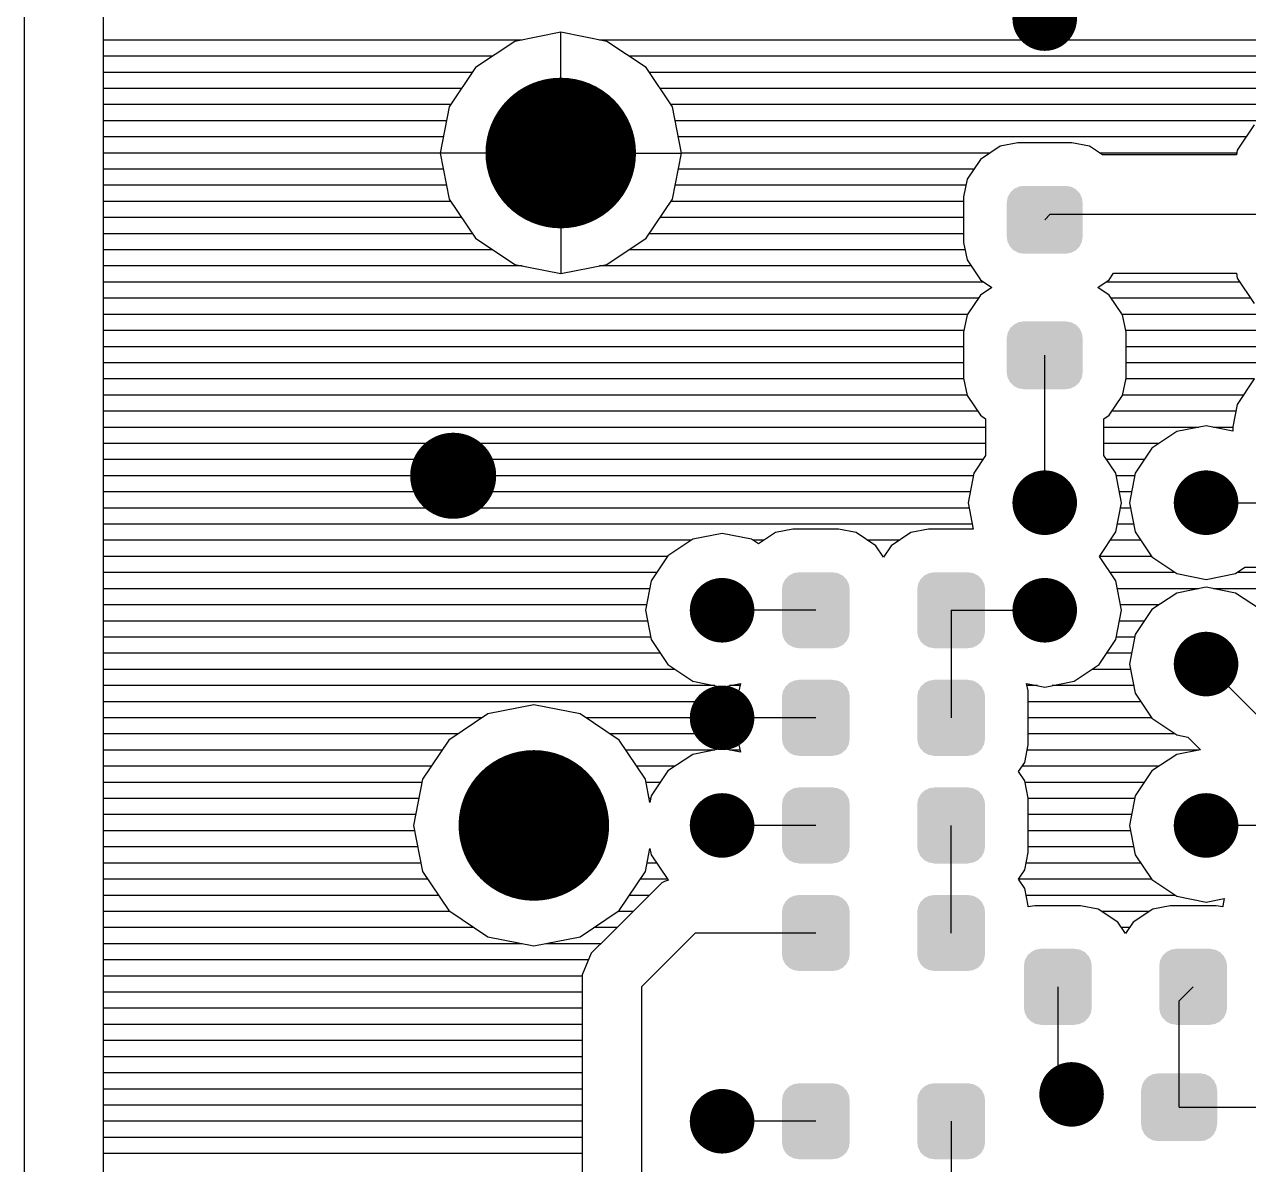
# Model space of a CAD drawing. Extents: x 295 to 953, y 10 to 290.
# Drawn here: x 521.48 to 559.06, y 138.72 to 173.71 of the extents above; entities that cross this region are included whole.
import ezdxf

# ---------------------------------------------------------------- set-up
doc = ezdxf.new("R2010")
doc.units = 0
doc.header["$LTSCALE"] = 5
doc.header["$MEASUREMENT"] = 0
doc.layers.get('0').update_dxf_attribs({"linetype": 'CONTINUOUS', "lineweight": 25})
doc.layers.add('DV-DPO-A6_BOT', color=7, linetype='CONTINUOUS')

msp = doc.modelspace()

# ---------------------------------------------------------------- linework, layer by layer
for points, const_width in [([(553.296, 173.89, -1), (552.305, 173.89, -1)], 0.991), ([(539.097, 169.763, -1), (536.786, 169.763, -1)], 2.311), ([(535.3, 159.857, -1), (533.979, 159.857, -1)], 1.321), ([(553.296, 159.031, -1), (552.305, 159.031, -1)], 0.991), ([(558.249, 159.031, -1), (557.258, 159.031, -1)], 0.991), ([(543.39, 155.729, -1), (542.399, 155.729, -1)], 0.991), ([(553.296, 155.729, -1), (552.305, 155.729, -1)], 0.991), ([(558.249, 154.078, -1), (557.258, 154.078, -1)], 0.991), ([(543.39, 152.427, -1), (542.399, 152.427, -1)], 0.991), ([(538.272, 149.125, -1), (535.96, 149.125, -1)], 2.311), ([(543.39, 149.125, -1), (542.399, 149.125, -1)], 0.991), ([(558.249, 149.125, -1), (557.258, 149.125, -1)], 0.991), ([(554.121, 140.87, -1), (553.131, 140.87, -1)], 0.991), ([(543.39, 140.045, -1), (542.399, 140.045, -1)], 0.991)]:
    msp.add_lwpolyline(points, format="xyb", close=True, dxfattribs=dict(const_width=const_width))
for points in [[(553.582, 168.734), (553.451, 168.756), (552.004, 168.734), (552.15, 168.756)], [(553.966, 168.237), (553.945, 168.384), (551.635, 168.237), (551.658, 168.384)], [(553.945, 168.384), (553.937, 168.4), (551.658, 168.384), (551.661, 168.4)], [(553.937, 168.4), (553.874, 168.532), (551.661, 168.4), (551.73, 168.532)], [(553.874, 168.532), (553.86, 168.547), (551.73, 168.532), (551.737, 168.547)], [(553.86, 168.547), (553.759, 168.651), (551.737, 168.547), (551.845, 168.651)], [(553.759, 168.651), (553.74, 168.662), (551.845, 168.651), (551.855, 168.662)], [(553.74, 168.662), (553.614, 168.728), (551.855, 168.662), (551.993, 168.728)], [(553.614, 168.728), (553.582, 168.734), (551.993, 168.728), (552.004, 168.734)], [(553.969, 167.194), (553.969, 168.237), (551.631, 167.194), (551.631, 168.237)], [(553.942, 167.048), (553.966, 167.194), (551.656, 167.048), (551.635, 167.194)], [(553.94, 167.031), (553.942, 167.048), (551.664, 167.031), (551.656, 167.048)], [(553.871, 166.899), (553.94, 167.031), (551.727, 166.899), (551.664, 167.031)], [(553.864, 166.885), (553.871, 166.899), (551.74, 166.885), (551.727, 166.899)], [(553.756, 166.78), (553.864, 166.885), (551.841, 166.78), (551.74, 166.885)], [(553.745, 166.77), (553.756, 166.78), (551.861, 166.77), (551.841, 166.78)], [(553.608, 166.703), (553.745, 166.77), (551.987, 166.703), (551.861, 166.77)], [(553.597, 166.697), (553.608, 166.703), (552.019, 166.697), (551.987, 166.703)], [(553.451, 166.675), (553.597, 166.697), (552.15, 166.675), (552.019, 166.697)], [(553.945, 164.223), (553.937, 164.24), (551.658, 164.223), (551.661, 164.24)], [(553.937, 164.24), (553.874, 164.372), (551.661, 164.24), (551.73, 164.372)], [(553.874, 164.372), (553.86, 164.386), (551.73, 164.372), (551.737, 164.386)], [(553.86, 164.386), (553.759, 164.491), (551.737, 164.386), (551.845, 164.491)], [(553.759, 164.491), (553.74, 164.501), (551.845, 164.491), (551.855, 164.501)], [(553.74, 164.501), (553.614, 164.568), (551.855, 164.501), (551.993, 164.568)], [(553.614, 164.568), (553.582, 164.573), (551.993, 164.568), (552.004, 164.573)], [(553.582, 164.573), (553.451, 164.595), (552.004, 164.573), (552.15, 164.595)], [(553.969, 163.033), (553.969, 164.077), (551.631, 163.033), (551.631, 164.077)], [(553.966, 164.077), (553.945, 164.223), (551.635, 164.077), (551.658, 164.223)], [(553.942, 162.887), (553.966, 163.033), (551.656, 162.887), (551.635, 163.033)], [(553.94, 162.87), (553.942, 162.887), (551.664, 162.87), (551.656, 162.887)], [(553.871, 162.738), (553.94, 162.87), (551.727, 162.738), (551.664, 162.87)], [(553.864, 162.724), (553.871, 162.738), (551.74, 162.724), (551.727, 162.738)], [(553.756, 162.619), (553.864, 162.724), (551.841, 162.619), (551.74, 162.724)], [(553.745, 162.609), (553.756, 162.619), (551.861, 162.609), (551.841, 162.619)], [(553.608, 162.542), (553.745, 162.609), (551.987, 162.542), (551.861, 162.609)], [(553.597, 162.537), (553.608, 162.542), (552.019, 162.537), (551.987, 162.542)], [(553.451, 162.515), (553.597, 162.537), (552.15, 162.515), (552.019, 162.537)], [(546.705, 156.688), (546.605, 156.792), (544.838, 156.688), (544.946, 156.792)], [(546.605, 156.792), (546.584, 156.802), (544.946, 156.792), (544.958, 156.802)], [(546.584, 156.802), (546.458, 156.868), (544.958, 156.802), (545.095, 156.868)], [(546.458, 156.868), (546.424, 156.873), (545.095, 156.868), (545.107, 156.873)], [(546.424, 156.873), (546.295, 156.894), (545.107, 156.873), (545.252, 156.894)], [(546.295, 156.894), (546.295, 156.898), (545.252, 156.894), (545.252, 156.898)], [(550.859, 156.688), (550.759, 156.792), (548.992, 156.688), (549.1, 156.792)], [(550.759, 156.792), (550.738, 156.802), (549.1, 156.792), (549.112, 156.802)], [(550.738, 156.802), (550.612, 156.868), (549.112, 156.802), (549.249, 156.868)], [(550.612, 156.868), (550.578, 156.873), (549.249, 156.868), (549.261, 156.873)], [(550.578, 156.873), (550.449, 156.894), (549.261, 156.873), (549.406, 156.894)], [(550.449, 156.894), (550.449, 156.898), (549.406, 156.894), (549.406, 156.898)], [(546.814, 156.38), (546.792, 156.525), (544.734, 156.38), (544.758, 156.525)], [(546.814, 156.377), (546.814, 156.38), (544.734, 156.377), (544.734, 156.38)], [(546.814, 155.082), (546.814, 156.377), (544.734, 155.082), (544.734, 156.377)], [(546.792, 156.525), (546.783, 156.542), (544.758, 156.525), (544.761, 156.542)], [(546.783, 156.542), (546.72, 156.673), (544.761, 156.542), (544.831, 156.673)], [(546.72, 156.673), (546.705, 156.688), (544.831, 156.673), (544.838, 156.688)], [(550.968, 156.38), (550.946, 156.525), (548.887, 156.38), (548.912, 156.525)], [(550.968, 156.377), (550.968, 156.38), (548.887, 156.377), (548.887, 156.38)], [(550.968, 155.082), (550.968, 156.377), (548.887, 155.082), (548.887, 156.377)], [(550.946, 156.525), (550.937, 156.542), (548.912, 156.525), (548.915, 156.542)], [(550.937, 156.542), (550.874, 156.673), (548.915, 156.542), (548.985, 156.673)], [(550.874, 156.673), (550.859, 156.688), (548.985, 156.673), (548.992, 156.688)], [(546.814, 155.079), (546.814, 155.082), (544.734, 155.079), (544.734, 155.082)], [(546.789, 154.934), (546.814, 155.079), (544.756, 154.934), (544.734, 155.079)], [(546.786, 154.916), (546.789, 154.934), (544.764, 154.916), (544.756, 154.934)], [(546.717, 154.785), (546.786, 154.916), (544.828, 154.785), (544.764, 154.916)], [(550.968, 155.079), (550.968, 155.082), (548.887, 155.079), (548.887, 155.082)], [(550.943, 154.934), (550.968, 155.079), (548.909, 154.934), (548.887, 155.079)], [(550.94, 154.916), (550.943, 154.934), (548.918, 154.916), (548.909, 154.934)], [(550.871, 154.785), (550.94, 154.916), (548.982, 154.785), (548.918, 154.916)], [(546.709, 154.77), (546.717, 154.785), (544.842, 154.77), (544.828, 154.785)], [(546.601, 154.667), (546.709, 154.77), (544.943, 154.667), (544.842, 154.77)], [(546.59, 154.656), (546.601, 154.667), (544.963, 154.656), (544.943, 154.667)], [(546.452, 154.591), (546.59, 154.656), (545.089, 154.591), (544.963, 154.656)], [(546.441, 154.586), (546.452, 154.591), (545.123, 154.586), (545.089, 154.591)], [(546.295, 154.565), (546.441, 154.586), (545.252, 154.565), (545.123, 154.586)], [(546.295, 154.56), (546.295, 154.565), (545.252, 154.56), (545.252, 154.565)], [(550.863, 154.77), (550.871, 154.785), (548.996, 154.77), (548.982, 154.785)], [(550.755, 154.667), (550.863, 154.77), (549.097, 154.667), (548.996, 154.77)], [(550.744, 154.656), (550.755, 154.667), (549.117, 154.656), (549.097, 154.667)], [(550.606, 154.591), (550.744, 154.656), (549.243, 154.591), (549.117, 154.656)], [(550.595, 154.586), (550.606, 154.591), (549.277, 154.586), (549.243, 154.591)], [(550.449, 154.565), (550.595, 154.586), (549.406, 154.565), (549.277, 154.586)], [(550.449, 154.56), (550.449, 154.565), (549.406, 154.56), (549.406, 154.565)], [(546.783, 153.24), (546.72, 153.371), (544.761, 153.24), (544.831, 153.371)], [(546.72, 153.371), (546.705, 153.386), (544.831, 153.371), (544.838, 153.386)], [(546.705, 153.386), (546.605, 153.49), (544.838, 153.386), (544.946, 153.49)], [(546.605, 153.49), (546.584, 153.5), (544.946, 153.49), (544.958, 153.5)], [(546.584, 153.5), (546.458, 153.566), (544.958, 153.5), (545.095, 153.566)], [(546.458, 153.566), (546.424, 153.571), (545.095, 153.566), (545.107, 153.571)], [(546.424, 153.571), (546.295, 153.592), (545.107, 153.571), (545.252, 153.592)], [(546.295, 153.592), (546.295, 153.596), (545.252, 153.592), (545.252, 153.596)], [(550.937, 153.24), (550.874, 153.371), (548.915, 153.24), (548.985, 153.371)], [(550.874, 153.371), (550.859, 153.386), (548.985, 153.371), (548.992, 153.386)], [(550.859, 153.386), (550.759, 153.49), (548.992, 153.386), (549.1, 153.49)], [(550.759, 153.49), (550.738, 153.5), (549.1, 153.49), (549.112, 153.5)], [(550.738, 153.5), (550.612, 153.566), (549.112, 153.5), (549.249, 153.566)], [(550.612, 153.566), (550.578, 153.571), (549.249, 153.566), (549.261, 153.571)], [(550.578, 153.571), (550.449, 153.592), (549.261, 153.571), (549.406, 153.592)], [(550.449, 153.592), (550.449, 153.596), (549.406, 153.592), (549.406, 153.596)], [(546.814, 153.078), (546.792, 153.223), (544.734, 153.078), (544.758, 153.223)], [(546.814, 153.075), (546.814, 153.078), (544.734, 153.075), (544.734, 153.078)], [(546.814, 151.78), (546.814, 153.075), (544.734, 151.78), (544.734, 153.075)], [(546.792, 153.223), (546.783, 153.24), (544.758, 153.223), (544.761, 153.24)], [(550.968, 153.078), (550.946, 153.223), (548.887, 153.078), (548.912, 153.223)], [(550.968, 153.075), (550.968, 153.078), (548.887, 153.075), (548.887, 153.078)], [(550.968, 151.78), (550.968, 153.075), (548.887, 151.78), (548.887, 153.075)], [(550.946, 153.223), (550.937, 153.24), (548.912, 153.223), (548.915, 153.24)], [(546.814, 151.777), (546.814, 151.78), (544.734, 151.777), (544.734, 151.78)], [(546.789, 151.632), (546.814, 151.777), (544.756, 151.632), (544.734, 151.777)], [(546.786, 151.614), (546.789, 151.632), (544.764, 151.614), (544.756, 151.632)], [(546.717, 151.483), (546.786, 151.614), (544.828, 151.483), (544.764, 151.614)], [(546.709, 151.468), (546.717, 151.483), (544.842, 151.468), (544.828, 151.483)], [(546.601, 151.365), (546.709, 151.468), (544.943, 151.365), (544.842, 151.468)], [(550.968, 151.777), (550.968, 151.78), (548.887, 151.777), (548.887, 151.78)], [(550.943, 151.632), (550.968, 151.777), (548.909, 151.632), (548.887, 151.777)], [(550.94, 151.614), (550.943, 151.632), (548.918, 151.614), (548.909, 151.632)], [(550.871, 151.483), (550.94, 151.614), (548.982, 151.483), (548.918, 151.614)], [(550.863, 151.468), (550.871, 151.483), (548.996, 151.468), (548.982, 151.483)], [(550.755, 151.365), (550.863, 151.468), (549.097, 151.365), (548.996, 151.468)], [(546.59, 151.354), (546.601, 151.365), (544.963, 151.354), (544.943, 151.365)], [(546.452, 151.289), (546.59, 151.354), (545.089, 151.289), (544.963, 151.354)], [(546.441, 151.284), (546.452, 151.289), (545.123, 151.284), (545.089, 151.289)], [(546.295, 151.263), (546.441, 151.284), (545.252, 151.263), (545.123, 151.284)], [(546.295, 151.258), (546.295, 151.263), (545.252, 151.258), (545.252, 151.263)], [(550.744, 151.354), (550.755, 151.365), (549.117, 151.354), (549.097, 151.365)], [(550.606, 151.289), (550.744, 151.354), (549.243, 151.289), (549.117, 151.354)], [(550.595, 151.284), (550.606, 151.289), (549.277, 151.284), (549.243, 151.289)], [(550.449, 151.263), (550.595, 151.284), (549.406, 151.263), (549.277, 151.284)], [(550.449, 151.258), (550.449, 151.263), (549.406, 151.258), (549.406, 151.263)], [(546.783, 149.938), (546.72, 150.069), (544.761, 149.938), (544.831, 150.069)], [(546.72, 150.069), (546.705, 150.084), (544.831, 150.069), (544.838, 150.084)], [(546.705, 150.084), (546.605, 150.188), (544.838, 150.084), (544.946, 150.188)], [(546.605, 150.188), (546.584, 150.198), (544.946, 150.188), (544.958, 150.198)], [(546.584, 150.198), (546.458, 150.264), (544.958, 150.198), (545.095, 150.264)], [(546.458, 150.264), (546.424, 150.269), (545.095, 150.264), (545.107, 150.269)], [(546.424, 150.269), (546.295, 150.29), (545.107, 150.269), (545.252, 150.29)], [(546.295, 150.29), (546.295, 150.294), (545.252, 150.29), (545.252, 150.294)], [(550.937, 149.938), (550.874, 150.069), (548.915, 149.938), (548.985, 150.069)], [(550.874, 150.069), (550.859, 150.084), (548.985, 150.069), (548.992, 150.084)], [(550.859, 150.084), (550.759, 150.188), (548.992, 150.084), (549.1, 150.188)], [(550.759, 150.188), (550.738, 150.198), (549.1, 150.188), (549.112, 150.198)], [(550.738, 150.198), (550.612, 150.264), (549.112, 150.198), (549.249, 150.264)], [(550.612, 150.264), (550.578, 150.269), (549.249, 150.264), (549.261, 150.269)], [(550.578, 150.269), (550.449, 150.29), (549.261, 150.269), (549.406, 150.29)], [(550.449, 150.29), (550.449, 150.294), (549.406, 150.29), (549.406, 150.294)], [(546.814, 149.776), (546.792, 149.921), (544.734, 149.776), (544.758, 149.921)], [(546.814, 149.773), (546.814, 149.776), (544.734, 149.773), (544.734, 149.776)], [(546.814, 148.478), (546.814, 149.773), (544.734, 148.478), (544.734, 149.773)], [(546.792, 149.921), (546.783, 149.938), (544.758, 149.921), (544.761, 149.938)], [(550.968, 149.776), (550.946, 149.921), (548.887, 149.776), (548.912, 149.921)], [(550.968, 149.773), (550.968, 149.776), (548.887, 149.773), (548.887, 149.776)], [(550.968, 148.478), (550.968, 149.773), (548.887, 148.478), (548.887, 149.773)], [(550.946, 149.921), (550.937, 149.938), (548.912, 149.921), (548.915, 149.938)], [(546.814, 148.475), (546.814, 148.478), (544.734, 148.475), (544.734, 148.478)], [(546.789, 148.33), (546.814, 148.475), (544.756, 148.33), (544.734, 148.475)], [(550.968, 148.475), (550.968, 148.478), (548.887, 148.475), (548.887, 148.478)], [(550.943, 148.33), (550.968, 148.475), (548.909, 148.33), (548.887, 148.475)], [(546.786, 148.312), (546.789, 148.33), (544.764, 148.312), (544.756, 148.33)], [(546.717, 148.181), (546.786, 148.312), (544.828, 148.181), (544.764, 148.312)], [(546.709, 148.166), (546.717, 148.181), (544.842, 148.166), (544.828, 148.181)], [(546.601, 148.063), (546.709, 148.166), (544.943, 148.063), (544.842, 148.166)], [(550.94, 148.312), (550.943, 148.33), (548.918, 148.312), (548.909, 148.33)], [(550.871, 148.181), (550.94, 148.312), (548.982, 148.181), (548.918, 148.312)], [(550.863, 148.166), (550.871, 148.181), (548.996, 148.166), (548.982, 148.181)], [(550.755, 148.063), (550.863, 148.166), (549.097, 148.063), (548.996, 148.166)], [(546.59, 148.052), (546.601, 148.063), (544.963, 148.052), (544.943, 148.063)], [(546.452, 147.987), (546.59, 148.052), (545.089, 147.987), (544.963, 148.052)], [(546.441, 147.982), (546.452, 147.987), (545.123, 147.982), (545.089, 147.987)], [(546.295, 147.961), (546.441, 147.982), (545.252, 147.961), (545.123, 147.982)], [(546.295, 147.956), (546.295, 147.961), (545.252, 147.956), (545.252, 147.961)], [(550.744, 148.052), (550.755, 148.063), (549.117, 148.052), (549.097, 148.063)], [(550.606, 147.987), (550.744, 148.052), (549.243, 147.987), (549.117, 148.052)], [(550.595, 147.982), (550.606, 147.987), (549.277, 147.982), (549.243, 147.987)], [(550.449, 147.961), (550.595, 147.982), (549.406, 147.961), (549.277, 147.982)], [(550.449, 147.956), (550.449, 147.961), (549.406, 147.956), (549.406, 147.961)], [(546.584, 146.896), (546.458, 146.962), (544.958, 146.896), (545.095, 146.962)], [(546.458, 146.962), (546.424, 146.967), (545.095, 146.962), (545.107, 146.967)], [(546.424, 146.967), (546.295, 146.988), (545.107, 146.967), (545.252, 146.988)], [(546.295, 146.988), (546.295, 146.992), (545.252, 146.988), (545.252, 146.992)], [(550.738, 146.896), (550.612, 146.962), (549.112, 146.896), (549.249, 146.962)], [(550.612, 146.962), (550.578, 146.967), (549.249, 146.962), (549.261, 146.967)], [(550.578, 146.967), (550.449, 146.988), (549.261, 146.967), (549.406, 146.988)], [(550.449, 146.988), (550.449, 146.992), (549.406, 146.988), (549.406, 146.992)], [(546.814, 146.474), (546.792, 146.619), (544.734, 146.474), (544.758, 146.619)], [(546.792, 146.619), (546.783, 146.636), (544.758, 146.619), (544.761, 146.636)], [(546.783, 146.636), (546.72, 146.767), (544.761, 146.636), (544.831, 146.767)], [(546.72, 146.767), (546.705, 146.782), (544.831, 146.767), (544.838, 146.782)], [(546.705, 146.782), (546.605, 146.886), (544.838, 146.782), (544.946, 146.886)], [(546.605, 146.886), (546.584, 146.896), (544.946, 146.886), (544.958, 146.896)], [(550.968, 146.474), (550.946, 146.619), (548.887, 146.474), (548.912, 146.619)], [(550.946, 146.619), (550.937, 146.636), (548.912, 146.619), (548.915, 146.636)], [(550.937, 146.636), (550.874, 146.767), (548.915, 146.636), (548.985, 146.767)], [(550.874, 146.767), (550.859, 146.782), (548.985, 146.767), (548.992, 146.782)], [(550.859, 146.782), (550.759, 146.886), (548.992, 146.782), (549.1, 146.886)], [(550.759, 146.886), (550.738, 146.896), (549.1, 146.886), (549.112, 146.896)], [(546.814, 146.471), (546.814, 146.474), (544.734, 146.471), (544.734, 146.474)], [(546.814, 145.176), (546.814, 146.471), (544.734, 145.176), (544.734, 146.471)], [(550.968, 146.471), (550.968, 146.474), (548.887, 146.471), (548.887, 146.474)], [(550.968, 145.176), (550.968, 146.471), (548.887, 145.176), (548.887, 146.471)], [(546.814, 145.173), (546.814, 145.176), (544.734, 145.173), (544.734, 145.176)], [(546.789, 145.028), (546.814, 145.173), (544.756, 145.028), (544.734, 145.173)], [(550.968, 145.173), (550.968, 145.176), (548.887, 145.173), (548.887, 145.176)], [(550.943, 145.028), (550.968, 145.173), (548.909, 145.028), (548.887, 145.173)], [(554.213, 144.985), (554.149, 145.116), (552.191, 144.985), (552.26, 145.116)], [(554.149, 145.116), (554.135, 145.131), (552.26, 145.116), (552.268, 145.131)], [(554.135, 145.131), (554.034, 145.235), (552.268, 145.131), (552.376, 145.235)], [(554.034, 145.235), (554.014, 145.245), (552.376, 145.235), (552.387, 145.245)], [(554.014, 145.245), (553.888, 145.311), (552.387, 145.245), (552.525, 145.311)], [(553.888, 145.311), (553.854, 145.316), (552.525, 145.311), (552.536, 145.316)], [(553.854, 145.316), (553.725, 145.337), (552.536, 145.316), (552.681, 145.337)], [(553.725, 145.337), (553.725, 145.341), (552.681, 145.337), (552.681, 145.341)], [(558.367, 144.985), (558.303, 145.116), (556.345, 144.985), (556.414, 145.116)], [(558.303, 145.116), (558.289, 145.131), (556.414, 145.116), (556.422, 145.131)], [(558.289, 145.131), (558.188, 145.235), (556.422, 145.131), (556.53, 145.235)], [(558.188, 145.235), (558.167, 145.245), (556.53, 145.235), (556.541, 145.245)], [(558.167, 145.245), (558.042, 145.311), (556.541, 145.245), (556.679, 145.311)], [(558.042, 145.311), (558.008, 145.316), (556.679, 145.311), (556.69, 145.316)], [(558.008, 145.316), (557.879, 145.337), (556.69, 145.316), (556.835, 145.337)], [(557.879, 145.337), (557.879, 145.341), (556.835, 145.337), (556.835, 145.341)], [(546.786, 145.01), (546.789, 145.028), (544.764, 145.01), (544.756, 145.028)], [(546.717, 144.879), (546.786, 145.01), (544.828, 144.879), (544.764, 145.01)], [(546.709, 144.864), (546.717, 144.879), (544.842, 144.864), (544.828, 144.879)], [(546.601, 144.761), (546.709, 144.864), (544.943, 144.761), (544.842, 144.864)], [(546.59, 144.75), (546.601, 144.761), (544.963, 144.75), (544.943, 144.761)], [(546.452, 144.685), (546.59, 144.75), (545.089, 144.685), (544.963, 144.75)], [(546.441, 144.68), (546.452, 144.685), (545.123, 144.68), (545.089, 144.685)], [(550.94, 145.01), (550.943, 145.028), (548.918, 145.01), (548.909, 145.028)], [(550.871, 144.879), (550.94, 145.01), (548.982, 144.879), (548.918, 145.01)], [(550.863, 144.864), (550.871, 144.879), (548.996, 144.864), (548.982, 144.879)], [(550.755, 144.761), (550.863, 144.864), (549.097, 144.761), (548.996, 144.864)], [(550.744, 144.75), (550.755, 144.761), (549.117, 144.75), (549.097, 144.761)], [(550.606, 144.685), (550.744, 144.75), (549.243, 144.685), (549.117, 144.75)], [(550.595, 144.68), (550.606, 144.685), (549.277, 144.68), (549.243, 144.685)], [(554.243, 144.823), (554.221, 144.968), (552.163, 144.823), (552.188, 144.968)], [(554.243, 144.82), (554.243, 144.823), (552.163, 144.82), (552.163, 144.823)], [(554.243, 143.525), (554.243, 144.82), (552.163, 143.525), (552.163, 144.82)], [(554.221, 144.968), (554.213, 144.985), (552.188, 144.968), (552.191, 144.985)], [(558.397, 144.823), (558.375, 144.968), (556.317, 144.823), (556.342, 144.968)], [(558.397, 144.82), (558.397, 144.823), (556.317, 144.82), (556.317, 144.823)], [(558.397, 143.525), (558.397, 144.82), (556.317, 143.525), (556.317, 144.82)], [(558.375, 144.968), (558.367, 144.985), (556.342, 144.968), (556.345, 144.985)], [(546.295, 144.659), (546.441, 144.68), (545.252, 144.659), (545.123, 144.68)], [(546.295, 144.654), (546.295, 144.659), (545.252, 144.654), (545.252, 144.659)], [(550.449, 144.659), (550.595, 144.68), (549.406, 144.659), (549.277, 144.68)], [(550.449, 144.654), (550.449, 144.659), (549.406, 144.654), (549.406, 144.659)], [(554.243, 143.522), (554.243, 143.525), (552.163, 143.522), (552.163, 143.525)], [(554.219, 143.377), (554.243, 143.522), (552.185, 143.377), (552.163, 143.522)], [(554.216, 143.359), (554.219, 143.377), (552.194, 143.359), (552.185, 143.377)], [(554.146, 143.228), (554.216, 143.359), (552.257, 143.228), (552.194, 143.359)], [(554.138, 143.213), (554.146, 143.228), (552.272, 143.213), (552.257, 143.228)], [(554.03, 143.11), (554.138, 143.213), (552.372, 143.11), (552.272, 143.213)], [(558.397, 143.522), (558.397, 143.525), (556.317, 143.522), (556.317, 143.525)], [(558.373, 143.377), (558.397, 143.522), (556.339, 143.377), (556.317, 143.522)], [(558.37, 143.359), (558.373, 143.377), (556.347, 143.359), (556.339, 143.377)], [(558.3, 143.228), (558.37, 143.359), (556.411, 143.228), (556.347, 143.359)], [(558.292, 143.213), (558.3, 143.228), (556.426, 143.213), (556.411, 143.228)], [(558.184, 143.11), (558.292, 143.213), (556.526, 143.11), (556.426, 143.213)], [(554.019, 143.099), (554.03, 143.11), (552.393, 143.099), (552.372, 143.11)], [(553.882, 143.034), (554.019, 143.099), (552.519, 143.034), (552.393, 143.099)], [(553.87, 143.029), (553.882, 143.034), (552.552, 143.029), (552.519, 143.034)], [(553.725, 143.008), (553.87, 143.029), (552.681, 143.008), (552.552, 143.029)], [(553.725, 143.003), (553.725, 143.008), (552.681, 143.003), (552.681, 143.008)], [(558.173, 143.099), (558.184, 143.11), (556.547, 143.099), (556.526, 143.11)], [(558.036, 143.034), (558.173, 143.099), (556.673, 143.034), (556.547, 143.099)], [(558.024, 143.029), (558.036, 143.034), (556.706, 143.029), (556.673, 143.034)], [(557.879, 143.008), (558.024, 143.029), (556.835, 143.008), (556.706, 143.029)], [(557.879, 143.003), (557.879, 143.008), (556.835, 143.003), (556.835, 143.008)], [(558.001, 141.291), (557.988, 141.305), (555.857, 141.291), (555.865, 141.305)], [(557.988, 141.305), (557.887, 141.41), (555.865, 141.305), (555.972, 141.41)], [(557.887, 141.41), (557.868, 141.42), (555.972, 141.41), (555.983, 141.42)], [(557.868, 141.42), (557.741, 141.487), (555.983, 141.42), (556.12, 141.487)], [(557.741, 141.487), (557.71, 141.492), (556.12, 141.487), (556.131, 141.492)], [(557.71, 141.492), (557.578, 141.514), (556.131, 141.492), (556.277, 141.514)], [(546.783, 140.858), (546.72, 140.989), (544.761, 140.858), (544.831, 140.989)], [(546.72, 140.989), (546.705, 141.004), (544.831, 140.989), (544.838, 141.004)], [(546.705, 141.004), (546.605, 141.107), (544.838, 141.004), (544.946, 141.107)], [(546.605, 141.107), (546.584, 141.118), (544.946, 141.107), (544.958, 141.118)], [(546.584, 141.118), (546.458, 141.183), (544.958, 141.118), (545.095, 141.183)], [(546.458, 141.183), (546.424, 141.189), (545.095, 141.183), (545.107, 141.189)], [(546.424, 141.189), (546.295, 141.209), (545.107, 141.189), (545.252, 141.209)], [(546.295, 141.209), (546.295, 141.214), (545.252, 141.209), (545.252, 141.214)], [(550.937, 140.858), (550.874, 140.989), (548.915, 140.858), (548.985, 140.989)], [(550.874, 140.989), (550.859, 141.004), (548.985, 140.989), (548.992, 141.004)], [(550.859, 141.004), (550.759, 141.107), (548.992, 141.004), (549.1, 141.107)], [(550.759, 141.107), (550.738, 141.118), (549.1, 141.107), (549.112, 141.118)], [(550.738, 141.118), (550.612, 141.183), (549.112, 141.118), (549.249, 141.183)], [(550.612, 141.183), (550.578, 141.189), (549.249, 141.183), (549.261, 141.189)], [(550.578, 141.189), (550.449, 141.209), (549.261, 141.189), (549.406, 141.209)], [(550.449, 141.209), (550.449, 141.214), (549.406, 141.209), (549.406, 141.214)], [(558.097, 139.952), (558.097, 140.996), (555.759, 139.952), (555.759, 140.996)], [(558.093, 140.996), (558.072, 141.142), (555.762, 140.996), (555.786, 141.142)], [(558.072, 141.142), (558.064, 141.159), (555.786, 141.142), (555.788, 141.159)], [(558.064, 141.159), (558.001, 141.291), (555.788, 141.159), (555.857, 141.291)], [(546.814, 140.695), (546.792, 140.84), (544.734, 140.695), (544.758, 140.84)], [(546.814, 140.692), (546.814, 140.695), (544.734, 140.692), (544.734, 140.695)], [(546.814, 139.398), (546.814, 140.692), (544.734, 139.398), (544.734, 140.692)], [(546.792, 140.84), (546.783, 140.858), (544.758, 140.84), (544.761, 140.858)], [(550.968, 140.695), (550.946, 140.84), (548.887, 140.695), (548.912, 140.84)], [(550.968, 140.692), (550.968, 140.695), (548.887, 140.692), (548.887, 140.695)], [(550.968, 139.398), (550.968, 140.692), (548.887, 139.398), (548.887, 140.692)], [(550.946, 140.84), (550.937, 140.858), (548.912, 140.84), (548.915, 140.858)], [(558.07, 139.806), (558.093, 139.952), (555.783, 139.806), (555.762, 139.952)], [(558.067, 139.789), (558.07, 139.806), (555.791, 139.789), (555.783, 139.806)], [(557.998, 139.657), (558.067, 139.789), (555.854, 139.657), (555.791, 139.789)], [(557.991, 139.643), (557.998, 139.657), (555.868, 139.643), (555.854, 139.657)], [(557.883, 139.538), (557.991, 139.643), (555.969, 139.538), (555.868, 139.643)], [(557.873, 139.528), (557.883, 139.538), (555.988, 139.528), (555.969, 139.538)], [(557.735, 139.461), (557.873, 139.528), (556.115, 139.461), (555.988, 139.528)], [(557.724, 139.456), (557.735, 139.461), (556.146, 139.456), (556.115, 139.461)], [(557.578, 139.434), (557.724, 139.456), (556.277, 139.434), (556.146, 139.456)], [(546.814, 139.394), (546.814, 139.398), (544.734, 139.394), (544.734, 139.398)], [(546.789, 139.249), (546.814, 139.394), (544.756, 139.249), (544.734, 139.394)], [(546.786, 139.232), (546.789, 139.249), (544.764, 139.232), (544.756, 139.249)], [(546.717, 139.101), (546.786, 139.232), (544.828, 139.101), (544.764, 139.232)], [(546.709, 139.086), (546.717, 139.101), (544.842, 139.086), (544.828, 139.101)], [(546.601, 138.983), (546.709, 139.086), (544.943, 138.983), (544.842, 139.086)], [(550.968, 139.394), (550.968, 139.398), (548.887, 139.394), (548.887, 139.398)], [(550.943, 139.249), (550.968, 139.394), (548.909, 139.249), (548.887, 139.394)], [(550.94, 139.232), (550.943, 139.249), (548.918, 139.232), (548.909, 139.249)], [(550.871, 139.101), (550.94, 139.232), (548.982, 139.101), (548.918, 139.232)], [(550.863, 139.086), (550.871, 139.101), (548.996, 139.086), (548.982, 139.101)], [(550.755, 138.983), (550.863, 139.086), (549.097, 138.983), (548.996, 139.086)], [(546.59, 138.972), (546.601, 138.983), (544.963, 138.972), (544.943, 138.983)], [(546.452, 138.906), (546.59, 138.972), (545.089, 138.906), (544.963, 138.972)], [(546.441, 138.901), (546.452, 138.906), (545.123, 138.901), (545.089, 138.906)], [(546.295, 138.88), (546.441, 138.901), (545.252, 138.88), (545.123, 138.901)], [(546.295, 138.876), (546.295, 138.88), (545.252, 138.876), (545.252, 138.88)], [(550.744, 138.972), (550.755, 138.983), (549.117, 138.972), (549.097, 138.983)], [(550.606, 138.906), (550.744, 138.972), (549.243, 138.906), (549.117, 138.972)], [(550.595, 138.901), (550.606, 138.906), (549.277, 138.901), (549.243, 138.906)], [(550.449, 138.88), (550.595, 138.901), (549.406, 138.88), (549.277, 138.901)], [(550.449, 138.876), (550.449, 138.88), (549.406, 138.876), (549.406, 138.88)]]:
    msp.add_solid(points)
at = {"layer": 'DV-DPO-A6_BOT'}
for p, q in [((521.478, 78.799), (521.478, 267.297)), ((523.908, 97.462), (523.908, 221.769)), ((537.941, 173.468), (536.528, 173.184)), ((537.941, 170.932), (537.941, 173.468)), ((539.361, 173.184), (537.941, 173.468)), ((536.759, 173.23), (523.908, 173.23)), ((536.528, 173.184), (535.326, 172.385)), ((584.407, 173.23), (539.13, 173.23)), ((540.563, 172.385), (539.361, 173.184)), ((535.854, 172.735), (523.908, 172.735)), ((584.407, 172.735), (540.035, 172.735)), ((535.234, 172.239), (523.908, 172.239)), ((535.326, 172.385), (534.52, 171.183)), ((541.369, 171.183), (540.563, 172.385)), ((584.407, 172.239), (540.656, 172.239)), ((534.897, 171.744), (523.908, 171.744)), ((584.407, 171.744), (540.992, 171.744)), ((534.567, 171.249), (523.908, 171.249)), ((534.52, 171.183), (534.243, 169.763)), ((560.52, 171.249), (541.323, 171.249)), ((541.646, 169.763), (541.369, 171.183)), ((534.441, 170.753), (523.908, 170.753)), ((559.424, 170.753), (541.448, 170.753)), ((559.233, 170.628), (558.711, 169.849)), ((534.342, 170.258), (523.908, 170.258)), ((558.988, 170.258), (541.547, 170.258)), ((551.433, 169.974), (550.826, 169.565)), ((551.975, 170.08), (551.433, 169.974)), ((553.632, 170.08), (551.975, 170.08)), ((554.174, 169.974), (553.632, 170.08)), ((554.577, 169.703), (554.174, 169.974)), ((534.243, 169.763), (523.908, 169.763)), ((536.772, 169.763), (534.243, 169.763)), ((534.243, 169.763), (534.52, 168.35)), ((539.117, 169.763), (541.646, 169.763)), ((541.369, 168.35), (541.646, 169.763)), ((551.13, 169.763), (541.646, 169.763)), ((550.826, 169.565), (550.423, 168.957)), ((558.698, 169.763), (554.478, 169.763)), ((558.684, 169.703), (554.577, 169.703)), ((558.711, 169.849), (558.684, 169.703)), ((534.342, 169.268), (523.908, 169.268)), ((550.628, 169.268), (541.547, 169.268)), ((534.441, 168.772), (523.908, 168.772)), ((550.383, 168.772), (541.448, 168.772)), ((550.423, 168.957), (550.311, 168.416)), ((537.941, 168.594), (537.941, 166.065)), ((550.311, 168.416), (550.311, 167.016)), ((534.567, 168.277), (523.908, 168.277)), ((534.52, 168.35), (535.326, 167.148)), ((540.563, 167.148), (541.369, 168.35)), ((550.311, 168.277), (541.323, 168.277)), ((534.897, 167.782), (523.908, 167.782)), ((550.311, 167.782), (540.992, 167.782)), ((552.8, 167.716), (552.972, 167.887)), ((552.972, 167.887), (563.532, 167.887)), ((535.234, 167.286), (523.908, 167.286)), ((550.311, 167.286), (540.656, 167.286)), ((535.326, 167.148), (536.528, 166.342)), ((539.361, 166.342), (540.563, 167.148)), ((550.311, 167.016), (550.423, 166.481)), ((535.854, 166.791), (523.908, 166.791)), ((550.357, 166.791), (540.035, 166.791)), ((550.423, 166.481), (550.826, 165.873)), ((536.759, 166.296), (523.908, 166.296)), ((536.528, 166.342), (537.941, 166.065)), ((537.941, 166.065), (539.361, 166.342)), ((550.542, 166.296), (539.13, 166.296)), ((550.925, 165.8), (523.908, 165.8)), ((550.826, 165.873), (551.176, 165.635)), ((554.432, 165.635), (554.782, 165.873)), ((558.79, 165.8), (554.682, 165.8)), ((554.782, 165.873), (554.914, 166.071)), ((554.914, 166.071), (558.684, 166.071)), ((558.684, 166.071), (558.711, 165.926)), ((558.711, 165.926), (559.233, 165.147)), ((550.826, 165.404), (550.423, 164.797)), ((551.176, 165.635), (550.826, 165.404)), ((554.782, 165.404), (554.432, 165.635)), ((555.184, 164.797), (554.782, 165.404)), ((550.76, 165.305), (523.908, 165.305)), ((559.127, 165.305), (554.848, 165.305)), ((550.429, 164.81), (523.908, 164.81)), ((550.423, 164.797), (550.311, 164.262)), ((559.728, 164.81), (555.178, 164.81)), ((555.297, 164.262), (555.184, 164.797)), ((550.324, 164.315), (523.908, 164.315)), ((550.311, 164.262), (550.311, 162.855)), ((575.703, 164.315), (555.283, 164.315)), ((555.297, 162.855), (555.297, 164.262)), ((550.311, 163.819), (523.908, 163.819)), ((552.8, 159.031), (552.8, 163.555)), ((576.013, 163.819), (555.297, 163.819)), ((550.311, 163.324), (523.908, 163.324)), ((559.979, 163.324), (555.297, 163.324)), ((550.317, 162.829), (523.908, 162.829)), ((550.311, 162.855), (550.423, 162.32)), ((555.184, 162.32), (555.297, 162.855)), ((559.239, 162.829), (555.29, 162.829)), ((559.233, 162.829), (558.711, 162.049)), ((550.416, 162.333), (523.908, 162.333)), ((550.423, 162.32), (550.826, 161.713)), ((554.782, 161.713), (555.184, 162.32)), ((558.902, 162.333), (555.191, 162.333)), ((558.711, 162.049), (558.572, 161.356)), ((550.74, 161.838), (523.908, 161.838)), ((550.826, 161.713), (550.984, 161.6)), ((550.984, 161.6), (550.984, 160.478)), ((554.616, 161.6), (554.782, 161.713)), ((554.616, 160.478), (554.616, 161.6)), ((558.671, 161.838), (554.867, 161.838)), ((550.984, 161.343), (523.908, 161.343)), ((557.529, 161.343), (554.616, 161.343)), ((557.753, 161.389), (556.855, 161.211)), ((558.572, 161.23), (557.753, 161.389)), ((558.572, 161.343), (557.984, 161.343)), ((558.572, 161.356), (558.572, 161.23)), ((550.984, 160.847), (523.908, 160.847)), ((556.314, 160.847), (554.616, 160.847)), ((556.855, 161.211), (556.089, 160.702)), ((550.984, 160.478), (550.628, 159.936)), ((554.98, 159.936), (554.616, 160.478)), ((556.089, 160.702), (555.581, 159.936)), ((550.905, 160.352), (523.908, 160.352)), ((555.858, 160.352), (554.702, 160.352)), ((550.614, 159.857), (523.908, 159.857)), ((550.628, 159.936), (550.449, 159.031)), ((555.158, 159.031), (554.98, 159.936)), ((555.567, 159.857), (554.993, 159.857)), ((555.581, 159.936), (555.402, 159.031)), ((550.515, 159.362), (523.908, 159.362)), ((555.468, 159.362), (555.092, 159.362)), ((550.449, 159.031), (550.608, 158.219)), ((554.98, 158.133), (555.158, 159.031)), ((555.402, 159.031), (555.581, 158.133)), ((557.753, 159.031), (560.831, 159.031)), ((550.482, 158.866), (523.908, 158.866)), ((555.435, 158.866), (555.125, 158.866)), ((550.581, 158.371), (523.908, 158.371)), ((545.067, 158.219), (544.532, 158.113)), ((546.474, 158.219), (545.067, 158.219)), ((547.009, 158.113), (546.474, 158.219)), ((549.228, 158.219), (548.693, 158.113)), ((550.608, 158.219), (549.228, 158.219)), ((555.534, 158.371), (555.026, 158.371)), ((541.95, 157.876), (523.908, 157.876)), ((541.996, 157.909), (541.23, 157.4)), ((542.894, 158.087), (541.996, 157.909)), ((543.799, 157.909), (542.894, 158.087)), ((544.01, 157.77), (543.799, 157.909)), ((544.176, 157.876), (543.845, 157.876)), ((544.532, 158.113), (544.01, 157.77)), ((547.616, 157.711), (547.009, 158.113)), ((548.336, 157.876), (547.365, 157.876)), ((548.693, 158.113), (548.085, 157.711)), ((554.478, 157.38), (554.98, 158.133)), ((555.746, 157.876), (554.815, 157.876)), ((555.581, 158.133), (556.089, 157.367)), ((547.847, 157.361), (547.616, 157.711)), ((548.085, 157.711), (547.847, 157.361)), ((541.224, 157.38), (523.908, 157.38)), ((541.23, 157.4), (540.722, 156.634)), ((547.867, 157.38), (547.834, 157.38)), ((556.083, 157.38), (554.478, 157.38)), ((554.98, 156.634), (554.478, 157.38)), ((556.089, 157.367), (556.855, 156.859)), ((540.887, 156.885), (523.908, 156.885)), ((556.809, 156.885), (554.815, 156.885)), ((556.855, 156.859), (557.753, 156.674)), ((557.753, 156.674), (558.658, 156.859)), ((558.658, 156.859), (558.949, 157.05)), ((559.919, 156.885), (558.704, 156.885)), ((558.949, 157.05), (559.668, 157.05)), ((540.675, 156.39), (523.908, 156.39)), ((540.722, 156.634), (540.543, 155.729)), ((555.158, 155.729), (554.98, 156.634)), ((557.529, 156.39), (555.026, 156.39)), ((557.753, 156.436), (556.855, 156.258)), ((558.658, 156.258), (557.753, 156.436)), ((565.44, 156.39), (557.984, 156.39)), ((556.855, 156.258), (556.089, 155.749)), ((559.424, 155.749), (558.658, 156.258)), ((540.576, 155.894), (523.908, 155.894)), ((540.543, 155.729), (540.722, 154.831)), ((545.774, 155.729), (542.894, 155.729)), ((549.928, 155.729), (549.928, 152.427)), ((549.928, 155.729), (552.8, 155.729)), ((554.98, 154.831), (555.158, 155.729)), ((556.314, 155.894), (555.125, 155.894)), ((556.089, 155.749), (555.581, 154.983)), ((540.609, 155.399), (523.908, 155.399)), ((555.858, 155.399), (555.092, 155.399)), ((540.708, 154.904), (523.908, 154.904)), ((540.722, 154.831), (541.23, 154.065)), ((554.471, 154.065), (554.98, 154.831)), ((555.567, 154.904), (554.993, 154.904)), ((555.581, 154.983), (555.402, 154.078)), ((540.999, 154.409), (523.908, 154.409)), ((555.468, 154.409), (554.702, 154.409)), ((555.402, 154.078), (555.581, 153.18)), ((559.404, 152.427), (557.753, 154.078)), ((541.455, 153.913), (523.908, 153.913)), ((541.23, 154.065), (541.996, 153.557)), ((553.705, 153.557), (554.471, 154.065)), ((555.435, 153.913), (554.247, 153.913)), ((542.67, 153.418), (523.908, 153.418)), ((541.996, 153.557), (542.894, 153.372)), ((542.894, 153.372), (543.456, 153.484)), ((543.442, 153.418), (543.125, 153.418)), ((543.456, 153.484), (543.409, 153.259)), ((552.292, 153.259), (552.246, 153.484)), ((552.246, 153.484), (552.8, 153.372)), ((552.576, 153.418), (552.259, 153.418)), ((552.8, 153.372), (553.705, 153.557)), ((555.534, 153.418), (553.031, 153.418)), ((543.409, 153.259), (543.409, 151.595)), ((552.292, 151.595), (552.292, 153.259)), ((555.581, 153.18), (556.089, 152.414)), ((543.409, 152.923), (523.908, 152.923)), ((537.116, 152.83), (535.703, 152.546)), ((538.536, 152.546), (537.116, 152.83)), ((555.746, 152.923), (552.292, 152.923)), ((535.524, 152.427), (523.908, 152.427)), ((535.703, 152.546), (534.501, 151.747)), ((539.738, 151.747), (538.536, 152.546)), ((543.409, 152.427), (538.714, 152.427)), ((545.774, 152.427), (542.894, 152.427)), ((545.278, 152.427), (543.409, 152.427)), ((556.083, 152.427), (552.292, 152.427)), ((556.089, 152.414), (556.855, 151.906)), ((534.785, 151.932), (523.908, 151.932)), ((543.409, 151.932), (539.454, 151.932)), ((556.809, 151.932), (552.292, 151.932)), ((556.855, 151.906), (557.199, 151.833)), ((557.199, 151.833), (557.588, 151.45)), ((534.501, 151.747), (533.695, 150.545)), ((540.543, 150.545), (539.738, 151.747)), ((542.894, 151.483), (541.996, 151.305)), ((543.456, 151.371), (542.894, 151.483)), ((543.409, 151.595), (543.456, 151.371)), ((552.186, 151.06), (552.292, 151.595)), ((557.588, 151.45), (556.855, 151.305)), ((534.296, 151.437), (523.908, 151.437)), ((542.67, 151.437), (539.942, 151.437)), ((541.996, 151.305), (541.23, 150.796)), ((543.442, 151.437), (543.125, 151.437)), ((557.529, 151.437), (552.259, 151.437)), ((556.855, 151.305), (556.089, 150.796)), ((533.966, 150.941), (523.908, 150.941)), ((541.455, 150.941), (540.273, 150.941)), ((541.23, 150.796), (540.722, 150.03)), ((551.995, 150.776), (552.186, 151.06)), ((552.186, 150.492), (551.995, 150.776)), ((556.314, 150.941), (552.107, 150.941)), ((556.089, 150.796), (555.581, 150.03)), ((533.682, 150.446), (523.908, 150.446)), ((533.695, 150.545), (533.418, 149.125)), ((540.682, 149.832), (540.543, 150.545)), ((540.999, 150.446), (540.557, 150.446)), ((552.292, 149.957), (552.186, 150.492)), ((555.858, 150.446), (552.193, 150.446)), ((533.583, 149.951), (523.908, 149.951)), ((540.708, 149.951), (540.656, 149.951)), ((540.722, 150.03), (540.682, 149.832)), ((552.292, 148.293), (552.292, 149.957)), ((555.567, 149.951), (552.292, 149.951)), ((555.581, 150.03), (555.402, 149.125)), ((533.484, 149.456), (523.908, 149.456)), ((555.468, 149.456), (552.292, 149.456)), ((533.451, 148.96), (523.908, 148.96)), ((533.418, 149.125), (533.695, 147.712)), ((545.774, 149.125), (542.894, 149.125)), ((549.928, 145.823), (549.928, 149.125)), ((555.435, 148.96), (552.292, 148.96)), ((555.402, 149.125), (555.581, 148.227)), ((560.633, 149.125), (557.753, 149.125)), ((533.55, 148.465), (523.908, 148.465)), ((555.534, 148.465), (552.292, 148.465)), ((540.543, 147.712), (540.682, 148.419)), ((540.682, 148.419), (540.722, 148.227)), ((540.722, 148.227), (541.23, 147.461)), ((552.186, 147.758), (552.292, 148.293)), ((555.581, 148.227), (556.089, 147.461)), ((533.649, 147.97), (523.908, 147.97)), ((533.695, 147.712), (534.501, 146.51)), ((539.738, 146.51), (540.543, 147.712)), ((540.887, 147.97), (540.59, 147.97)), ((551.995, 147.474), (552.186, 147.758)), ((555.746, 147.97), (552.226, 147.97)), ((533.853, 147.474), (523.908, 147.474)), ((541.045, 147.362), (539.394, 145.711)), ((541.224, 147.474), (540.385, 147.474)), ((541.131, 147.402), (541.045, 147.362)), ((541.25, 147.448), (541.131, 147.402)), ((541.23, 147.461), (541.25, 147.448)), ((556.083, 147.474), (551.995, 147.474)), ((552.186, 147.19), (551.995, 147.474)), ((556.089, 147.461), (556.855, 146.953)), ((534.184, 146.979), (523.908, 146.979)), ((540.662, 146.979), (540.055, 146.979)), ((552.292, 146.655), (552.186, 147.19)), ((556.809, 146.979), (552.226, 146.979)), ((556.855, 146.953), (557.753, 146.768)), ((552.497, 146.662), (552.292, 146.622)), ((552.292, 146.622), (552.292, 146.655)), ((553.903, 146.662), (552.497, 146.662)), ((554.438, 146.556), (553.903, 146.662)), ((556.657, 146.662), (556.122, 146.556)), ((558.064, 146.662), (556.657, 146.662)), ((557.753, 146.768), (558.315, 146.88)), ((558.268, 146.622), (558.064, 146.662)), ((558.315, 146.88), (558.268, 146.655)), ((558.268, 146.655), (558.268, 146.622)), ((534.534, 146.484), (523.908, 146.484)), ((534.501, 146.51), (535.703, 145.704)), ((538.536, 145.704), (539.738, 146.51)), ((540.167, 146.484), (539.705, 146.484)), ((555.046, 146.154), (554.438, 146.556)), ((556.016, 146.484), (554.544, 146.484)), ((556.122, 146.556), (555.515, 146.154)), ((535.273, 145.988), (523.908, 145.988)), ((539.672, 145.988), (538.965, 145.988)), ((542.069, 145.823), (540.418, 144.172)), ((545.774, 145.823), (542.069, 145.823)), ((555.277, 145.804), (555.046, 146.154)), ((555.402, 145.988), (555.158, 145.988)), ((555.515, 146.154), (555.277, 145.804)), ((536.759, 145.493), (523.908, 145.493)), ((535.703, 145.704), (537.116, 145.427)), ((537.116, 145.427), (538.536, 145.704)), ((539.176, 145.493), (537.479, 145.493)), ((539.394, 145.711), (538.879, 145.203)), ((538.879, 145.203), (538.602, 144.536)), ((538.8, 144.998), (523.908, 144.998)), ((538.602, 144.503), (523.908, 144.503)), ((538.602, 144.536), (538.602, 132.153)), ((538.602, 144.007), (523.908, 144.007)), ((540.418, 144.172), (540.418, 131.79)), ((553.203, 144.172), (553.203, 141.3)), ((556.928, 143.743), (557.357, 144.172)), ((556.928, 140.474), (556.928, 143.743)), ((538.602, 143.512), (523.908, 143.512)), ((538.602, 143.017), (523.908, 143.017)), ((538.602, 142.521), (523.908, 142.521)), ((538.602, 142.026), (523.908, 142.026)), ((538.602, 141.531), (523.908, 141.531)), ((538.602, 141.035), (523.908, 141.035)), ((553.203, 141.3), (553.626, 140.87)), ((538.602, 140.54), (523.908, 140.54)), ((556.928, 140.474), (560.203, 140.474)), ((538.602, 140.045), (523.908, 140.045)), ((545.774, 140.045), (542.894, 140.045)), ((549.928, 140.045), (549.928, 136.743)), ((538.602, 139.55), (523.908, 139.55)), ((538.602, 139.054), (523.908, 139.054))]:
    msp.add_line(p, q, dxfattribs=at)

doc.saveas('drawing.dxf')
